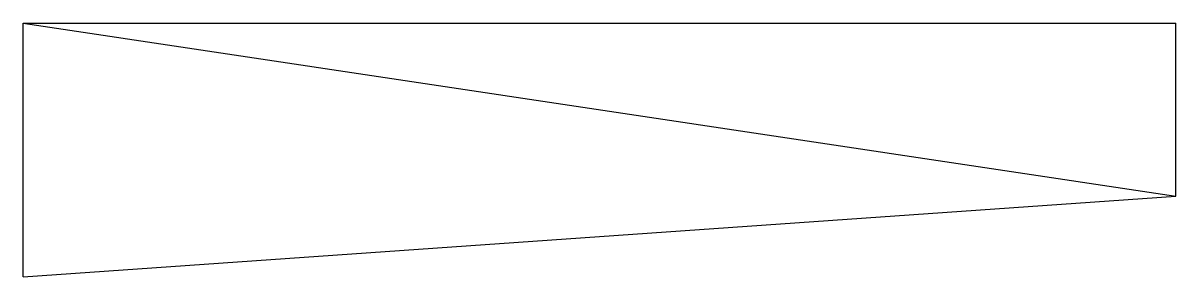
# Model space of a CAD drawing. Header units: metres. Extents: x -1 to 0, y -0.22 to 0.
import ezdxf

# ---------------------------------------------------------------- set-up
doc = ezdxf.new("R2010")
doc.units = ezdxf.units.M
doc.header["$LTSCALE"] = 0.2
doc.header["$MEASUREMENT"] = 0
doc.layers.get('0').update_dxf_attribs({"linetype": 'CONTINUOUS'})

msp = doc.modelspace()

# ---------------------------------------------------------------- linework, layer by layer
for p, q in [((-1, 0), (0, -0.15)), ((-1, 0), (0, 0)), ((-1, -0.22), (-1, 0)), ((0, -0.15), (0, 0)), ((-1, -0.22), (0, -0.15))]:
    msp.add_line(p, q)

doc.saveas('drawing.dxf')
